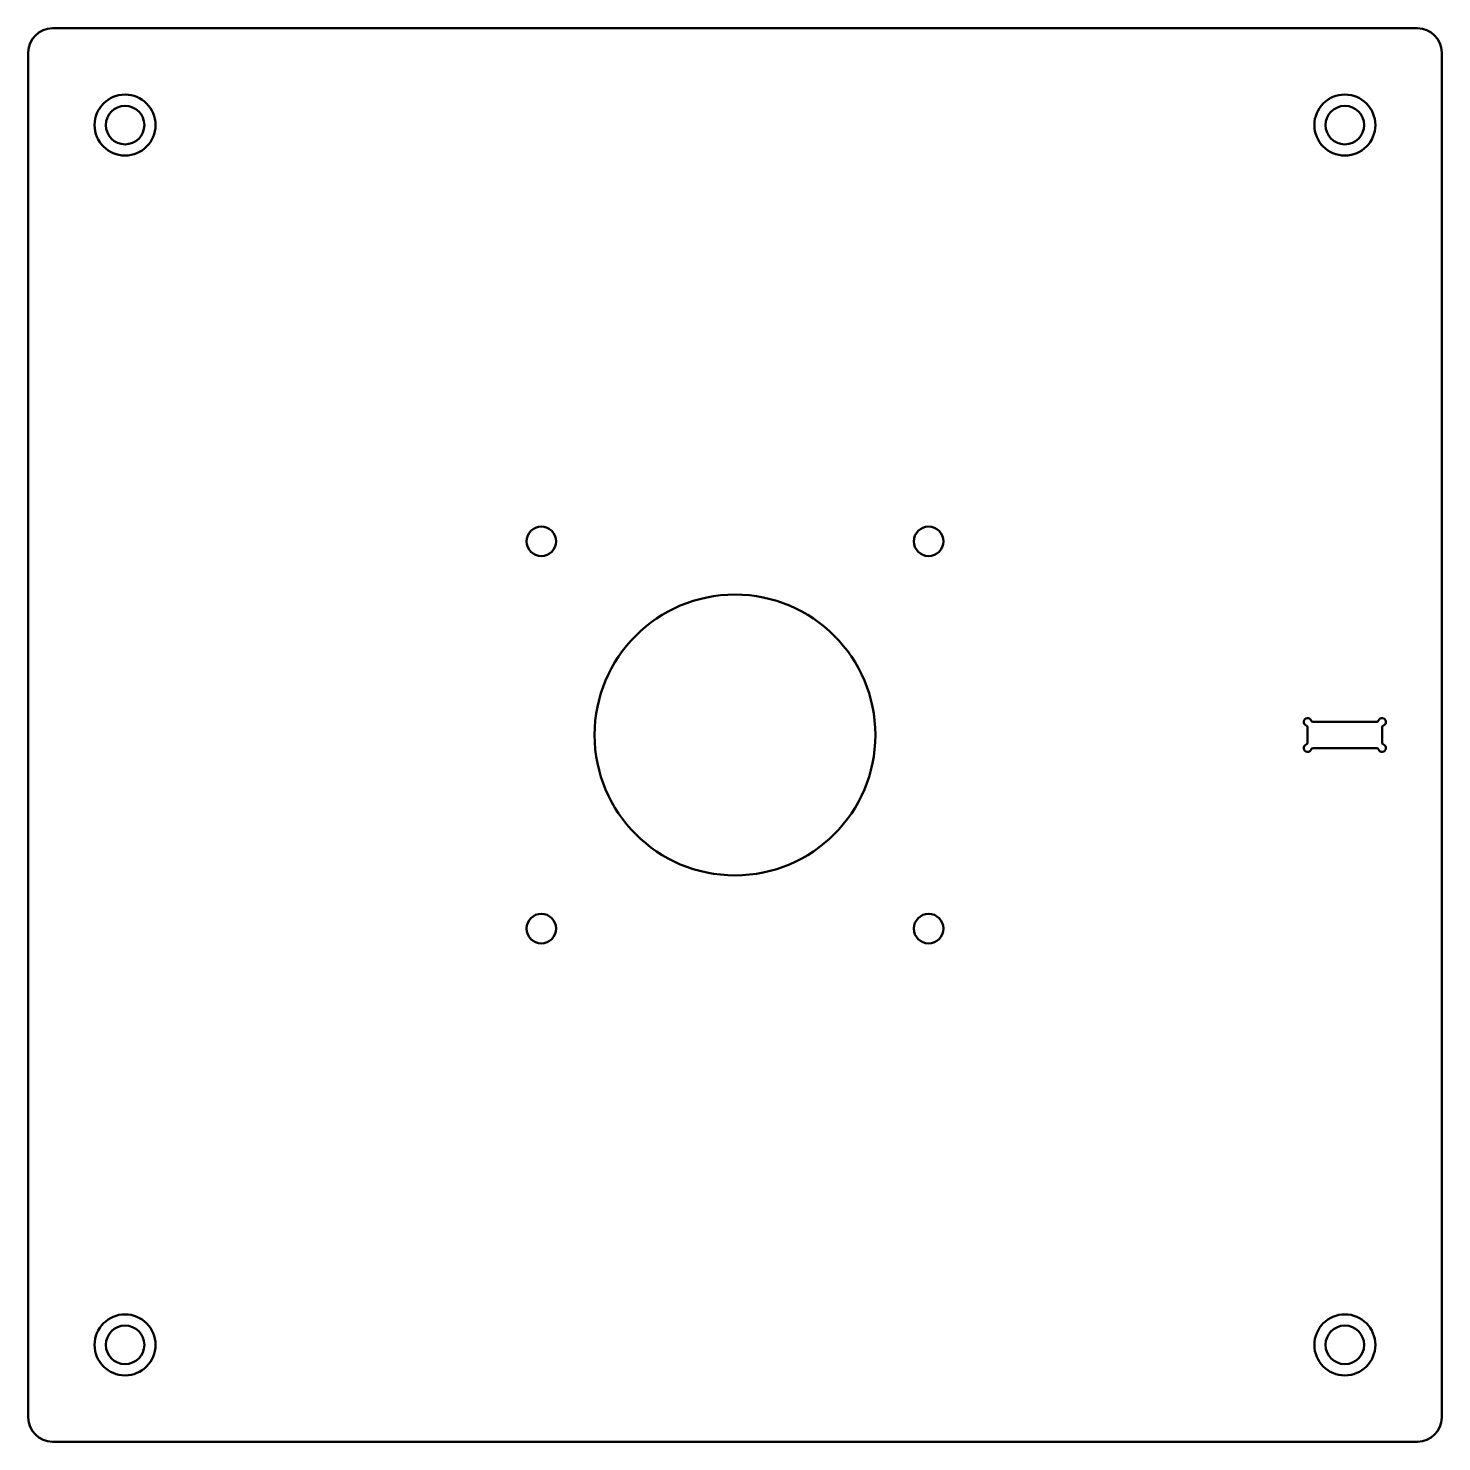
# Model space of a CAD drawing. Header units: inches. Extents: x 0 to 14.6, y -14.3 to 0.2.
import ezdxf

# ---------------------------------------------------------------- set-up
doc = ezdxf.new("R2010")
doc.units = ezdxf.units.IN
doc.header["$MEASUREMENT"] = 0
for name, color, linetype, lineweight in [('IV_EXTERIOR_PROFILES', 7, 'Continuous', 50), ('IV_FEATURE_PROFILES', 2, 'Continuous', 50), ('IV_INTERIOR_PROFILES', 7, 'Continuous', 50)]:
    doc.layers.add(name, color=color, linetype=linetype, lineweight=lineweight)

msp = doc.modelspace()

# ---------------------------------------------------------------- linework, layer by layer
at = {"layer": 'IV_EXTERIOR_PROFILES'}
for p, q in [((0.25, 0.25), (14.348, 0.25)), ((0, -14.098), (0, 0)), ((14.598, 0), (14.598, -14.098)), ((14.348, -14.348), (0.25, -14.348))]:
    msp.add_line(p, q, dxfattribs=at)
for centre, start, end in [((0.25, 0), 90, 180), ((14.348, 0), 0, 90), ((0.25, -14.098), 180, 270), ((14.348, -14.098), 270, 0)]:
    msp.add_arc(centre, 0.25, start, end, dxfattribs=at)
at = {"layer": 'IV_FEATURE_PROFILES'}
for centre in [(1, -0.75), (13.598, -0.75), (1, -13.348), (13.598, -13.348)]:
    msp.add_circle(centre, 0.315, dxfattribs=at)
at = {"layer": 'IV_INTERIOR_PROFILES'}
for p, q in [((13.213, -7.128), (13.213, -6.971)), ((13.27, -6.914), (13.927, -6.914)), ((13.983, -6.971), (13.983, -7.128)), ((13.927, -7.184), (13.27, -7.184))]:
    msp.add_line(p, q, dxfattribs=at)
for centre, radius in [((1, -0.75), 0.199), ((13.598, -0.75), 0.199), ((5.299, -5.049), 0.153), ((9.299, -5.049), 0.153), ((7.299, -7.049), 1.45), ((5.299, -9.049), 0.153), ((9.299, -9.049), 0.153), ((1, -13.348), 0.199), ((13.598, -13.348), 0.199)]:
    msp.add_circle(centre, radius, dxfattribs=at)
for centre, radius, start, end in [((13.213, -6.914), 0.04, 19.4712, 250.5288), ((13.193, -6.971), 0.02, 0, 70.5288), ((13.27, -6.894), 0.02, 199.4712, 270), ((13.927, -6.894), 0.02, 270, 340.5288), ((13.983, -6.914), 0.04, 289.4712, 160.5288), ((14.003, -6.971), 0.02, 109.4712, 180), ((13.213, -7.184), 0.04, 109.4712, 340.5288), ((13.193, -7.128), 0.02, 289.4712, 0), ((13.983, -7.184), 0.04, 199.4712, 70.5288), ((14.003, -7.128), 0.02, 180, 250.5288), ((13.27, -7.204), 0.02, 90, 160.5288), ((13.927, -7.204), 0.02, 19.4712, 90)]:
    msp.add_arc(centre, radius, start, end, dxfattribs=at)

doc.saveas('drawing.dxf')
